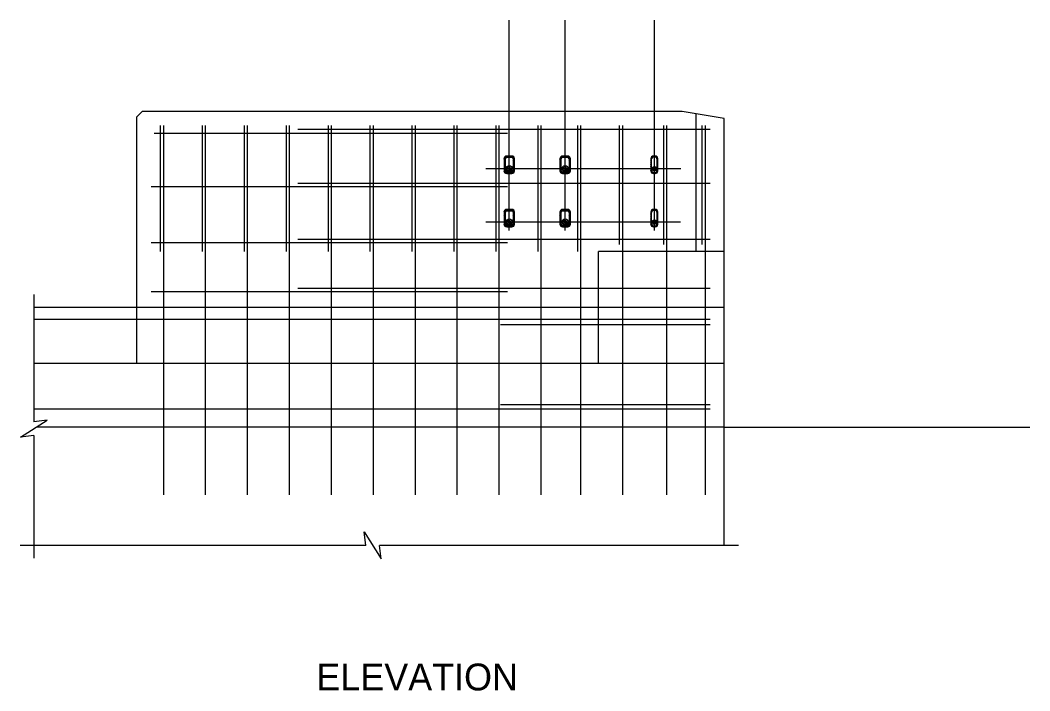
# Model space of a CAD drawing. Extents: x -815.2 to -743.8, y 426.8 to 447.4.
# Drawn here: x -789.33 to -777.29, y 426.84 to 434.83 of the extents above; entities that cross this region are included whole.
import ezdxf

# ---------------------------------------------------------------- set-up
doc = ezdxf.new("R2010")
doc.units = 0
for name, color, linetype in [('str_Center-Line-A', 7, 'Continuous'), ('str_Concrete-A', 7, 'Continuous'), ('str_Concrete-B', 7, 'Continuous'), ('str_Existing-Steel-H', 7, 'Continuous'), ('str_Grades-A', 7, 'Continuous'), ('str_Prestressed-Components-A', 7, 'Continuous'), ('str_Reinforcement-A', 7, 'Continuous'), ('str_Reinforcement-B', 7, 'Continuous'), ('str_Reinforcement-C', 7, 'Continuous'), ('str_Structural-Steel-A', 7, 'Continuous'), ('str_Text-A', 7, 'Continuous')]:
    doc.layers.add(name, color=color, linetype=linetype)

msp = doc.modelspace()

# ---------------------------------------------------------------- linework, layer by layer
at = {"layer": 'str_Center-Line-A'}
for p, q in [((-783.498, 432.322), (-783.498, 434.826)), ((-782.832, 432.322), (-782.832, 434.826)), ((-781.769, 432.322), (-781.769, 434.826)), ((-781.454, 433.057), (-783.779, 433.057)), ((-781.458, 432.422), (-783.779, 432.422))]:
    msp.add_line(p, q, dxfattribs=at)
at = {"layer": 'str_Concrete-A'}
for p, q in [((-787.936, 433.677), (-787.873, 433.739)), ((-787.936, 430.739), (-787.936, 433.677)), ((-781.436, 433.739), (-787.873, 433.739)), ((-780.936, 433.656), (-781.436, 433.739)), ((-781.269, 432.073), (-781.269, 433.712)), ((-780.936, 428.571), (-780.936, 433.656)), ((-782.436, 430.739), (-782.436, 432.073)), ((-780.936, 432.073), (-782.436, 432.073)), ((-789.166, 431.56), (-789.166, 430.041)), ((-787.936, 431.406), (-789.166, 431.406)), ((-780.936, 431.406), (-787.936, 431.406)), ((-780.936, 430.739), (-789.166, 430.739)), ((-789.326, 429.861), (-789.006, 430.061)), ((-789.006, 430.061), (-789.166, 430.041)), ((-789.166, 429.881), (-789.326, 429.861)), ((-789.166, 429.881), (-789.166, 428.421)), ((-785.227, 428.731), (-785.027, 428.411)), ((-785.207, 428.571), (-785.227, 428.731)), ((-785.207, 428.571), (-789.328, 428.571)), ((-780.766, 428.571), (-785.047, 428.571)), ((-785.027, 428.411), (-785.047, 428.571))]:
    msp.add_line(p, q, dxfattribs=at)
at = {"layer": 'str_Concrete-B'}
msp.add_line((-780.936, 429.98), (-789.134, 429.98), dxfattribs=at)
at = {"layer": 'str_Existing-Steel-H'}
for p, q in [((-783.561, 433.166), (-783.544, 433.183)), ((-783.561, 433.161), (-783.545, 433.177)), ((-783.561, 433.176), (-783.561, 433.032)), ((-783.561, 433.142), (-783.545, 433.158)), ((-783.561, 433.138), (-783.545, 433.153)), ((-783.559, 433.187), (-783.54, 433.206)), ((-783.552, 433.198), (-783.551, 433.199)), ((-783.545, 433.032), (-783.545, 433.176)), ((-783.536, 433.191), (-783.518, 433.208)), ((-783.53, 433.193), (-783.514, 433.208)), ((-783.468, 433.208), (-783.529, 433.208)), ((-783.529, 433.193), (-783.468, 433.193)), ((-783.511, 433.193), (-783.495, 433.208)), ((-783.506, 433.193), (-783.491, 433.208)), ((-783.487, 433.193), (-783.471, 433.208)), ((-783.483, 433.193), (-783.467, 433.208)), ((-783.464, 433.192), (-783.452, 433.204)), ((-783.461, 433.191), (-783.449, 433.202)), ((-783.452, 433.18), (-783.44, 433.192)), ((-783.452, 433.176), (-783.439, 433.189)), ((-783.452, 433.176), (-783.452, 433.032)), ((-783.452, 433.157), (-783.436, 433.173)), ((-783.452, 433.153), (-783.436, 433.169)), ((-783.452, 433.134), (-783.436, 433.149)), ((-783.436, 433.032), (-783.436, 433.176)), ((-782.894, 433.166), (-782.877, 433.183)), ((-782.894, 433.161), (-782.879, 433.177)), ((-782.894, 433.176), (-782.894, 433.032)), ((-782.894, 433.142), (-782.879, 433.158)), ((-782.894, 433.138), (-782.879, 433.153)), ((-782.892, 433.187), (-782.873, 433.206)), ((-782.885, 433.198), (-782.884, 433.199)), ((-782.879, 433.032), (-782.879, 433.176)), ((-782.869, 433.191), (-782.852, 433.208)), ((-782.863, 433.193), (-782.847, 433.208)), ((-782.802, 433.208), (-782.862, 433.208)), ((-782.862, 433.193), (-782.802, 433.193)), ((-782.844, 433.193), (-782.828, 433.208)), ((-782.839, 433.193), (-782.824, 433.208)), ((-782.82, 433.193), (-782.805, 433.208)), ((-782.816, 433.193), (-782.8, 433.208)), ((-782.797, 433.192), (-782.785, 433.204)), ((-782.794, 433.191), (-782.783, 433.202)), ((-782.785, 433.18), (-782.774, 433.192)), ((-782.785, 433.176), (-782.772, 433.189)), ((-782.785, 433.176), (-782.785, 433.032)), ((-782.785, 433.157), (-782.769, 433.173)), ((-782.785, 433.153), (-782.769, 433.169)), ((-782.785, 433.134), (-782.769, 433.149)), ((-782.769, 433.032), (-782.769, 433.176)), ((-781.811, 433.174), (-781.796, 433.189)), ((-781.811, 433.171), (-781.8, 433.182)), ((-781.811, 433.176), (-781.811, 433.032)), ((-781.811, 433.151), (-781.801, 433.161)), ((-781.811, 433.147), (-781.801, 433.158)), ((-781.801, 433.032), (-781.801, 433.176)), ((-781.791, 433.194), (-781.777, 433.208)), ((-781.785, 433.197), (-781.773, 433.208)), ((-781.76, 433.208), (-781.779, 433.208)), ((-781.779, 433.198), (-781.76, 433.198)), ((-781.764, 433.198), (-781.754, 433.208)), ((-781.76, 433.198), (-781.751, 433.207)), ((-781.746, 433.192), (-781.738, 433.2)), ((-781.744, 433.191), (-781.736, 433.198)), ((-781.738, 433.176), (-781.729, 433.185)), ((-781.738, 433.173), (-781.728, 433.183)), ((-781.738, 433.176), (-781.738, 433.032)), ((-781.738, 433.153), (-781.728, 433.163)), ((-781.738, 433.149), (-781.728, 433.16)), ((-781.728, 433.032), (-781.728, 433.176)), ((-783.561, 433.119), (-783.545, 433.134)), ((-783.561, 433.114), (-783.545, 433.13)), ((-783.561, 433.095), (-783.545, 433.111)), ((-783.561, 433.091), (-783.545, 433.106)), ((-783.561, 433.071), (-783.545, 433.087)), ((-783.561, 433.067), (-783.545, 433.083)), ((-783.561, 433.048), (-783.545, 433.064)), ((-783.561, 433.044), (-783.545, 433.059)), ((-783.56, 433.025), (-783.545, 433.04)), ((-783.559, 433.022), (-783.545, 433.036)), ((-783.468, 433), (-783.436, 433.031)), ((-783.463, 433), (-783.436, 433.027)), ((-783.452, 433.129), (-783.436, 433.145)), ((-783.452, 433.11), (-783.436, 433.126)), ((-783.452, 433.106), (-783.436, 433.121)), ((-783.452, 433.087), (-783.436, 433.102)), ((-783.452, 433.082), (-783.436, 433.098)), ((-783.452, 433.063), (-783.436, 433.079)), ((-783.452, 433.059), (-783.436, 433.074)), ((-783.452, 433.039), (-783.436, 433.055)), ((-783.452, 433.035), (-783.436, 433.051)), ((-782.894, 433.119), (-782.879, 433.134)), ((-782.894, 433.114), (-782.879, 433.13)), ((-782.894, 433.095), (-782.879, 433.111)), ((-782.894, 433.091), (-782.879, 433.106)), ((-782.894, 433.071), (-782.879, 433.087)), ((-782.894, 433.067), (-782.879, 433.083)), ((-782.894, 433.048), (-782.879, 433.064)), ((-782.894, 433.044), (-782.879, 433.059)), ((-782.893, 433.025), (-782.879, 433.04)), ((-782.893, 433.022), (-782.879, 433.036)), ((-782.801, 433), (-782.769, 433.031)), ((-782.796, 433), (-782.77, 433.027)), ((-782.785, 433.129), (-782.769, 433.145)), ((-782.785, 433.11), (-782.769, 433.126)), ((-782.785, 433.106), (-782.769, 433.121)), ((-782.785, 433.087), (-782.769, 433.102)), ((-782.785, 433.082), (-782.769, 433.098)), ((-782.785, 433.063), (-782.769, 433.079)), ((-782.785, 433.059), (-782.769, 433.074)), ((-782.785, 433.039), (-782.769, 433.055)), ((-782.785, 433.035), (-782.769, 433.051)), ((-781.811, 433.127), (-781.801, 433.137)), ((-781.811, 433.124), (-781.801, 433.134)), ((-781.811, 433.103), (-781.801, 433.114)), ((-781.811, 433.1), (-781.801, 433.11)), ((-781.811, 433.08), (-781.801, 433.09)), ((-781.811, 433.076), (-781.801, 433.087)), ((-781.811, 433.056), (-781.801, 433.067)), ((-781.811, 433.053), (-781.801, 433.063)), ((-781.811, 433.033), (-781.801, 433.043)), ((-781.811, 433.029), (-781.801, 433.04)), ((-781.738, 433.129), (-781.728, 433.14)), ((-781.738, 433.126), (-781.728, 433.136)), ((-781.738, 433.106), (-781.728, 433.116)), ((-781.738, 433.102), (-781.728, 433.113)), ((-781.738, 433.082), (-781.728, 433.092)), ((-781.738, 433.079), (-781.728, 433.089)), ((-781.738, 433.058), (-781.728, 433.069)), ((-781.738, 433.055), (-781.728, 433.065)), ((-781.738, 433.035), (-781.728, 433.045)), ((-781.738, 433.031), (-781.728, 433.042)), ((-783.552, 433.01), (-783.541, 433.021)), ((-783.55, 433.008), (-783.539, 433.019)), ((-783.537, 433.001), (-783.523, 433.015)), ((-783.534, 433), (-783.518, 433.015)), ((-783.468, 433.015), (-783.529, 433.015)), ((-783.529, 433), (-783.468, 433)), ((-783.515, 433), (-783.499, 433.015)), ((-783.51, 433), (-783.495, 433.015)), ((-783.491, 433), (-783.475, 433.015)), ((-783.487, 433), (-783.471, 433.015)), ((-782.885, 433.01), (-782.874, 433.021)), ((-782.883, 433.008), (-782.872, 433.019)), ((-782.87, 433.001), (-782.856, 433.015)), ((-782.867, 433), (-782.852, 433.015)), ((-782.802, 433.015), (-782.862, 433.015)), ((-782.862, 433), (-782.802, 433)), ((-782.848, 433), (-782.832, 433.015)), ((-782.844, 433), (-782.828, 433.015)), ((-782.824, 433), (-782.809, 433.015)), ((-782.82, 433), (-782.804, 433.015)), ((-781.806, 433.014), (-781.798, 433.022)), ((-781.804, 433.012), (-781.797, 433.02)), ((-781.793, 433.003), (-781.785, 433.011)), ((-781.791, 433.002), (-781.782, 433.011)), ((-781.76, 433.01), (-781.779, 433.01)), ((-781.779, 433), (-781.76, 433)), ((-781.773, 433), (-781.763, 433.01)), ((-781.77, 433), (-781.759, 433.01)), ((-781.747, 433.003), (-781.73, 433.019)), ((-783.561, 432.53), (-783.544, 432.547)), ((-783.559, 432.551), (-783.54, 432.571)), ((-783.552, 432.563), (-783.551, 432.564)), ((-783.536, 432.556), (-783.518, 432.573)), ((-783.53, 432.557), (-783.514, 432.573)), ((-783.468, 432.573), (-783.529, 432.573)), ((-783.529, 432.557), (-783.468, 432.557)), ((-783.511, 432.557), (-783.495, 432.573)), ((-783.506, 432.557), (-783.491, 432.573)), ((-783.487, 432.557), (-783.471, 432.573)), ((-783.483, 432.557), (-783.467, 432.573)), ((-783.464, 432.557), (-783.452, 432.568)), ((-783.461, 432.555), (-783.449, 432.567)), ((-783.452, 432.545), (-783.44, 432.557)), ((-783.452, 432.541), (-783.439, 432.554)), ((-782.894, 432.53), (-782.877, 432.547)), ((-782.892, 432.551), (-782.873, 432.571)), ((-782.885, 432.563), (-782.884, 432.564)), ((-782.869, 432.556), (-782.852, 432.573)), ((-782.863, 432.557), (-782.847, 432.573)), ((-782.802, 432.573), (-782.862, 432.573)), ((-782.862, 432.557), (-782.802, 432.557)), ((-782.844, 432.557), (-782.828, 432.573)), ((-782.839, 432.557), (-782.824, 432.573)), ((-782.82, 432.557), (-782.805, 432.573)), ((-782.816, 432.557), (-782.8, 432.573)), ((-782.797, 432.557), (-782.785, 432.568)), ((-782.794, 432.555), (-782.783, 432.567)), ((-782.785, 432.545), (-782.774, 432.557)), ((-782.785, 432.541), (-782.772, 432.554)), ((-781.811, 432.539), (-781.796, 432.553)), ((-781.811, 432.535), (-781.8, 432.547)), ((-781.791, 432.558), (-781.777, 432.573)), ((-781.785, 432.562), (-781.773, 432.573)), ((-781.76, 432.573), (-781.779, 432.573)), ((-781.779, 432.562), (-781.76, 432.562)), ((-781.764, 432.562), (-781.754, 432.572)), ((-781.76, 432.562), (-781.751, 432.572)), ((-781.746, 432.557), (-781.738, 432.564)), ((-781.744, 432.555), (-781.736, 432.563)), ((-781.738, 432.541), (-781.729, 432.55)), ((-781.738, 432.537), (-781.728, 432.547)), ((-783.561, 432.526), (-783.545, 432.542)), ((-783.561, 432.541), (-783.561, 432.397)), ((-783.561, 432.507), (-783.545, 432.522)), ((-783.561, 432.502), (-783.545, 432.518)), ((-783.561, 432.483), (-783.545, 432.499)), ((-783.561, 432.479), (-783.545, 432.494)), ((-783.561, 432.46), (-783.545, 432.475)), ((-783.561, 432.455), (-783.545, 432.471)), ((-783.561, 432.436), (-783.545, 432.452)), ((-783.561, 432.432), (-783.545, 432.447)), ((-783.561, 432.412), (-783.545, 432.428)), ((-783.561, 432.408), (-783.545, 432.424)), ((-783.545, 432.397), (-783.545, 432.541)), ((-783.452, 432.541), (-783.452, 432.397)), ((-783.452, 432.522), (-783.436, 432.537)), ((-783.452, 432.517), (-783.436, 432.533)), ((-783.452, 432.498), (-783.436, 432.514)), ((-783.452, 432.494), (-783.436, 432.51)), ((-783.452, 432.475), (-783.436, 432.49)), ((-783.452, 432.47), (-783.436, 432.486)), ((-783.452, 432.451), (-783.436, 432.467)), ((-783.452, 432.447), (-783.436, 432.462)), ((-783.452, 432.428), (-783.436, 432.443)), ((-783.452, 432.423), (-783.436, 432.439)), ((-783.436, 432.397), (-783.436, 432.541)), ((-782.894, 432.526), (-782.879, 432.542)), ((-782.894, 432.541), (-782.894, 432.397)), ((-782.894, 432.507), (-782.879, 432.522)), ((-782.894, 432.502), (-782.879, 432.518)), ((-782.894, 432.483), (-782.879, 432.499)), ((-782.894, 432.479), (-782.879, 432.494)), ((-782.894, 432.46), (-782.879, 432.475)), ((-782.894, 432.455), (-782.879, 432.471)), ((-782.894, 432.436), (-782.879, 432.452)), ((-782.894, 432.432), (-782.879, 432.447)), ((-782.894, 432.412), (-782.879, 432.428)), ((-782.894, 432.408), (-782.879, 432.424)), ((-782.879, 432.397), (-782.879, 432.541)), ((-782.785, 432.541), (-782.785, 432.397)), ((-782.785, 432.522), (-782.769, 432.537)), ((-782.785, 432.517), (-782.769, 432.533)), ((-782.785, 432.498), (-782.769, 432.514)), ((-782.785, 432.494), (-782.769, 432.51)), ((-782.785, 432.475), (-782.769, 432.49)), ((-782.785, 432.47), (-782.769, 432.486)), ((-782.785, 432.451), (-782.769, 432.467)), ((-782.785, 432.447), (-782.769, 432.462)), ((-782.785, 432.428), (-782.769, 432.443)), ((-782.785, 432.423), (-782.769, 432.439)), ((-782.769, 432.397), (-782.769, 432.541)), ((-781.811, 432.541), (-781.811, 432.397)), ((-781.811, 432.515), (-781.801, 432.526)), ((-781.811, 432.512), (-781.801, 432.522)), ((-781.811, 432.492), (-781.801, 432.502)), ((-781.811, 432.488), (-781.801, 432.499)), ((-781.811, 432.468), (-781.801, 432.478)), ((-781.811, 432.465), (-781.801, 432.475)), ((-781.811, 432.444), (-781.801, 432.455)), ((-781.811, 432.441), (-781.801, 432.451)), ((-781.811, 432.421), (-781.801, 432.431)), ((-781.811, 432.417), (-781.801, 432.428)), ((-781.801, 432.397), (-781.801, 432.541)), ((-781.738, 432.541), (-781.738, 432.397)), ((-781.738, 432.517), (-781.728, 432.528)), ((-781.738, 432.514), (-781.728, 432.524)), ((-781.738, 432.494), (-781.728, 432.504)), ((-781.738, 432.49), (-781.728, 432.501)), ((-781.738, 432.47), (-781.728, 432.481)), ((-781.738, 432.467), (-781.728, 432.477)), ((-781.738, 432.447), (-781.728, 432.457)), ((-781.738, 432.443), (-781.728, 432.454)), ((-781.738, 432.423), (-781.728, 432.433)), ((-781.738, 432.42), (-781.728, 432.43)), ((-781.728, 432.397), (-781.728, 432.541)), ((-783.56, 432.39), (-783.545, 432.405)), ((-783.559, 432.386), (-783.545, 432.4)), ((-783.552, 432.374), (-783.541, 432.385)), ((-783.55, 432.372), (-783.539, 432.383)), ((-783.537, 432.366), (-783.523, 432.38)), ((-783.534, 432.365), (-783.518, 432.38)), ((-783.468, 432.38), (-783.529, 432.38)), ((-783.529, 432.364), (-783.468, 432.364)), ((-783.515, 432.364), (-783.499, 432.38)), ((-783.51, 432.364), (-783.495, 432.38)), ((-783.491, 432.364), (-783.475, 432.38)), ((-783.487, 432.364), (-783.471, 432.38)), ((-783.468, 432.364), (-783.436, 432.396)), ((-783.463, 432.365), (-783.436, 432.391)), ((-783.452, 432.404), (-783.436, 432.42)), ((-783.452, 432.4), (-783.436, 432.415)), ((-782.893, 432.39), (-782.879, 432.405)), ((-782.893, 432.386), (-782.879, 432.4)), ((-782.885, 432.374), (-782.874, 432.385)), ((-782.883, 432.372), (-782.872, 432.383)), ((-782.87, 432.366), (-782.856, 432.38)), ((-782.867, 432.365), (-782.852, 432.38)), ((-782.802, 432.38), (-782.862, 432.38)), ((-782.862, 432.364), (-782.802, 432.364)), ((-782.848, 432.364), (-782.832, 432.38)), ((-782.844, 432.364), (-782.828, 432.38)), ((-782.824, 432.364), (-782.809, 432.38)), ((-782.82, 432.364), (-782.804, 432.38)), ((-782.801, 432.364), (-782.769, 432.396)), ((-782.796, 432.365), (-782.77, 432.391)), ((-782.785, 432.404), (-782.769, 432.42)), ((-782.785, 432.4), (-782.769, 432.415)), ((-781.811, 432.397), (-781.801, 432.408)), ((-781.811, 432.394), (-781.801, 432.404)), ((-781.806, 432.379), (-781.798, 432.387)), ((-781.804, 432.377), (-781.797, 432.384)), ((-781.793, 432.368), (-781.785, 432.376)), ((-781.791, 432.367), (-781.782, 432.375)), ((-781.76, 432.375), (-781.779, 432.375)), ((-781.779, 432.364), (-781.76, 432.364)), ((-781.773, 432.364), (-781.763, 432.375)), ((-781.77, 432.364), (-781.759, 432.375)), ((-781.747, 432.367), (-781.73, 432.384)), ((-781.738, 432.4), (-781.728, 432.41)), ((-781.738, 432.396), (-781.728, 432.406))]:
    msp.add_line(p, q, dxfattribs=at)
for centre, radius, start, end in [((-783.529, 433.176), 0.0322, 90, 180), ((-783.529, 433.176), 0.0166, 90, 180), ((-783.468, 433.176), 0.0322, 0, 90), ((-783.468, 433.176), 0.0166, 360, 90), ((-782.862, 433.176), 0.0322, 90, 180), ((-782.862, 433.176), 0.0166, 90, 180), ((-782.802, 433.176), 0.0322, 0, 90), ((-782.802, 433.176), 0.0166, 360, 90), ((-781.779, 433.176), 0.0322, 90, 180), ((-781.779, 433.176), 0.0218, 90, 180), ((-781.76, 433.176), 0.0322, 0, 90), ((-781.76, 433.176), 0.0218, 360, 90), ((-783.529, 433.032), 0.0322, 180, 270), ((-783.529, 433.032), 0.0166, 180, 270), ((-783.468, 433.032), 0.0322, 270, 360), ((-783.468, 433.032), 0.0166, 270, 0), ((-782.862, 433.032), 0.0322, 180, 270), ((-782.862, 433.032), 0.0166, 180, 270), ((-782.802, 433.032), 0.0322, 270, 360), ((-782.802, 433.032), 0.0166, 270, 0), ((-781.779, 433.032), 0.0322, 180, 270), ((-781.779, 433.032), 0.0218, 180, 270), ((-781.76, 433.032), 0.0322, 270, 360), ((-781.76, 433.032), 0.0218, 270, 0), ((-783.529, 432.541), 0.0322, 90, 180), ((-783.529, 432.541), 0.0166, 90, 180), ((-783.468, 432.541), 0.0322, 0, 90), ((-783.468, 432.541), 0.0166, 360, 90), ((-782.862, 432.541), 0.0322, 90, 180), ((-782.862, 432.541), 0.0166, 90, 180), ((-782.802, 432.541), 0.0322, 0, 90), ((-782.802, 432.541), 0.0166, 360, 90), ((-781.779, 432.541), 0.0322, 90, 180), ((-781.779, 432.541), 0.0218, 90, 180), ((-781.76, 432.541), 0.0322, 0, 90), ((-781.76, 432.541), 0.0218, 360, 90), ((-783.529, 432.397), 0.0322, 180, 270), ((-783.529, 432.397), 0.0166, 180, 270), ((-783.468, 432.397), 0.0322, 270, 360), ((-783.468, 432.397), 0.0166, 270, 0), ((-782.862, 432.397), 0.0322, 180, 270), ((-782.862, 432.397), 0.0166, 180, 270), ((-782.802, 432.397), 0.0322, 270, 360), ((-782.802, 432.397), 0.0166, 270, 0), ((-781.779, 432.397), 0.0322, 180, 270), ((-781.779, 432.397), 0.0218, 180, 270), ((-781.76, 432.397), 0.0322, 270, 360), ((-781.76, 432.397), 0.0218, 270, 0)]:
    msp.add_arc(centre, radius, start, end, dxfattribs=at)
at = {"layer": 'str_Grades-A'}
msp.add_line((-780.936, 429.98), (-777.293, 429.98), dxfattribs=at)
at = {"layer": 'str_Prestressed-Components-A'}
for p, q in [((-781.103, 433.523), (-786.02, 433.523)), ((-781.103, 432.881), (-786.02, 432.881)), ((-781.103, 432.215), (-786.02, 432.215)), ((-781.103, 431.631), (-786.02, 431.631))]:
    msp.add_line(p, q, dxfattribs=at)
at = {"layer": 'str_Reinforcement-A'}
for p, q in [((-787.622, 433.573), (-787.622, 429.174)), ((-787.122, 433.573), (-787.122, 429.174)), ((-786.622, 433.573), (-786.622, 429.174)), ((-786.122, 433.573), (-786.122, 429.174)), ((-785.622, 433.573), (-785.622, 429.174)), ((-785.122, 433.573), (-785.122, 429.174)), ((-784.622, 433.573), (-784.622, 429.174)), ((-784.122, 433.573), (-784.122, 429.174)), ((-783.622, 433.573), (-783.622, 429.174)), ((-783.122, 433.573), (-783.122, 429.174)), ((-782.648, 433.573), (-782.648, 429.174)), ((-782.15, 433.573), (-782.15, 429.174)), ((-781.623, 433.573), (-781.623, 429.174)), ((-781.163, 433.573), (-781.163, 429.174)), ((-781.103, 431.262), (-789.166, 431.262)), ((-781.103, 430.195), (-789.166, 430.195))]:
    msp.add_line(p, q, dxfattribs=at)
at = {"layer": 'str_Reinforcement-B'}
for p, q in [((-783.519, 433.478), (-787.731, 433.478)), ((-783.519, 432.84), (-787.769, 432.84)), ((-783.519, 432.173), (-787.769, 432.173)), ((-783.519, 431.59), (-787.769, 431.59)), ((-781.103, 431.196), (-783.603, 431.196)), ((-781.103, 430.247), (-783.603, 430.247))]:
    msp.add_line(p, q, dxfattribs=at)
at = {"layer": 'str_Reinforcement-C'}
for p, q in [((-787.659, 433.573), (-787.659, 432.072)), ((-787.159, 433.573), (-787.159, 432.072)), ((-786.659, 433.573), (-786.659, 432.072)), ((-786.159, 433.573), (-786.159, 432.072)), ((-785.659, 433.573), (-785.659, 432.072)), ((-785.159, 433.573), (-785.159, 432.072)), ((-784.659, 433.573), (-784.659, 432.072)), ((-784.159, 433.573), (-784.159, 432.072)), ((-783.659, 433.573), (-783.659, 432.072)), ((-783.159, 433.573), (-783.159, 432.072)), ((-782.685, 433.573), (-782.685, 432.072)), ((-782.187, 433.573), (-782.187, 432.156)), ((-781.66, 433.573), (-781.66, 432.156)), ((-781.201, 433.573), (-781.201, 432.155))]:
    msp.add_line(p, q, dxfattribs=at)
at = {"layer": 'str_Structural-Steel-A'}
for p, q in [((-783.499, 433.021), (-783.535, 433.057)), ((-783.505, 433.021), (-783.534, 433.051)), ((-783.48, 433.026), (-783.53, 433.076)), ((-783.477, 433.028), (-783.528, 433.079)), ((-783.466, 433.041), (-783.515, 433.09)), ((-783.464, 433.045), (-783.511, 433.092)), ((-783.464, 433.068), (-783.487, 433.092)), ((-782.832, 433.021), (-782.868, 433.057)), ((-782.838, 433.021), (-782.868, 433.051)), ((-782.813, 433.026), (-782.863, 433.076)), ((-782.81, 433.028), (-782.861, 433.079)), ((-782.799, 433.041), (-782.848, 433.09)), ((-782.797, 433.045), (-782.844, 433.092)), ((-782.797, 433.068), (-782.82, 433.092)), ((-781.771, 433.031), (-781.795, 433.056)), ((-781.778, 433.033), (-781.794, 433.048)), ((-781.753, 433.037), (-781.789, 433.074)), ((-781.75, 433.04), (-781.787, 433.077)), ((-781.743, 433.057), (-781.77, 433.083)), ((-781.744, 433.063), (-781.763, 433.082)), ((-783.48, 432.39), (-783.53, 432.44)), ((-783.477, 432.393), (-783.528, 432.444)), ((-783.466, 432.406), (-783.515, 432.454)), ((-783.464, 432.41), (-783.511, 432.456)), ((-783.464, 432.433), (-783.487, 432.456)), ((-782.813, 432.39), (-782.863, 432.44)), ((-782.81, 432.393), (-782.861, 432.444)), ((-782.799, 432.406), (-782.848, 432.454)), ((-782.797, 432.41), (-782.844, 432.456)), ((-782.797, 432.433), (-782.82, 432.456)), ((-781.753, 432.402), (-781.789, 432.438)), ((-781.75, 432.404), (-781.787, 432.441)), ((-781.743, 432.421), (-781.77, 432.448)), ((-781.744, 432.428), (-781.763, 432.447)), ((-783.499, 432.385), (-783.535, 432.422)), ((-783.505, 432.386), (-783.534, 432.415)), ((-782.832, 432.385), (-782.868, 432.422)), ((-782.838, 432.386), (-782.868, 432.415)), ((-781.771, 432.396), (-781.795, 432.42)), ((-781.778, 432.397), (-781.794, 432.413))]:
    msp.add_line(p, q, dxfattribs=at)
for centre, radius in [((-783.498, 433.057), 0.0365), ((-782.832, 433.057), 0.0365), ((-781.769, 433.057), 0.026), ((-783.498, 432.422), 0.0365), ((-782.832, 432.422), 0.0365), ((-781.769, 432.422), 0.026)]:
    msp.add_circle(centre, radius, dxfattribs=at)

# ---------------------------------------------------------------- texts
at = {"layer": 'str_Text-A'}
msp.add_text(' ELEVATION ', height=0.32, dxfattribs=at).set_placement((-785.916, 426.844))

doc.saveas('drawing.dxf')
